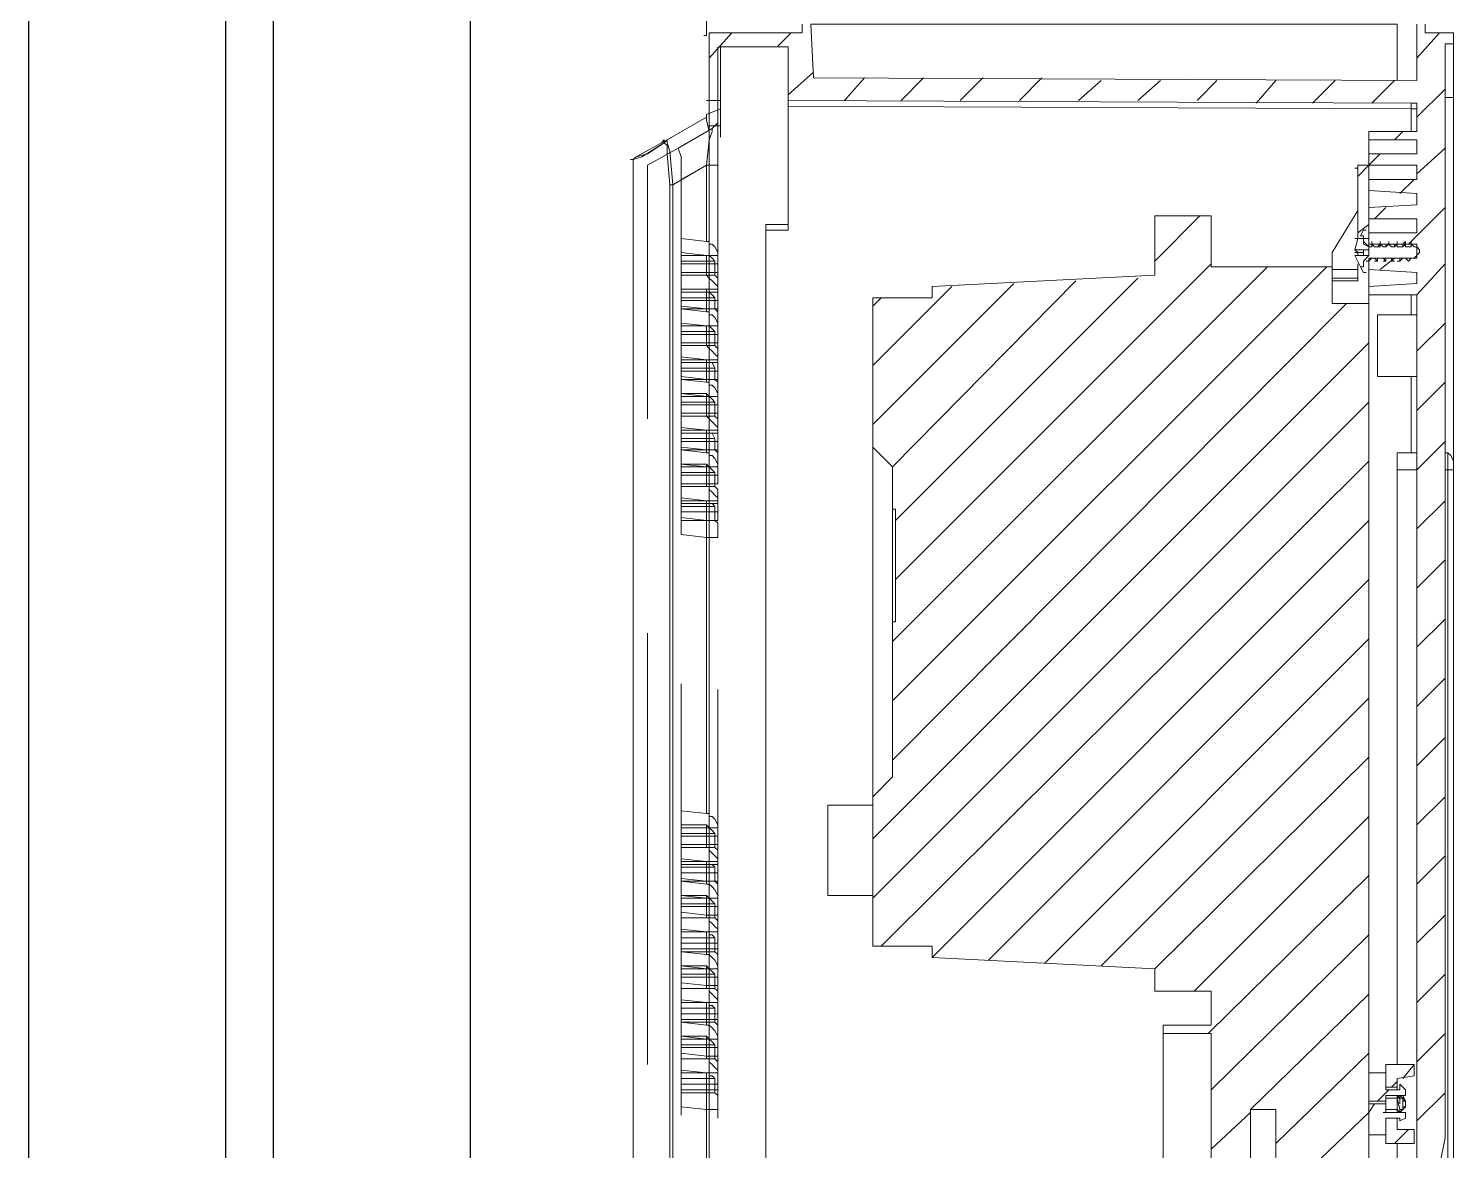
# Model space of a CAD drawing. Header units: millimetres. Extents: x 2991 to 3503, y 2795 to 2987.
# Drawn here: x 3356.86 to 3365.19, y 2812.92 to 2819.48 of the extents above; entities that cross this region are included whole.
import ezdxf

# ---------------------------------------------------------------- set-up
doc = ezdxf.new("R2010")
doc.units = ezdxf.units.MM
doc.layers.add('PDF_Geometry', color=7, linetype='Continuous')

# ---------------------------------------------------------------- blocks, each defined once
blk = doc.blocks.new('06 Vista Lateral - 3 modulo')
at = {"layer": 'PDF_Geometry', "color": 0, "lineweight": 18}
for points in [[(-0.15817, 1.55741), (-0.15817, 1.03807), (-0.15817, 1.03743), (-0.15817, 0.51808), (-0.15817, 0.51744), (-0.15881, 0.51744)], [(-0.13447, 0.52), (-0.13383, 0.50783), (0.0032, 0.50719), (0.0032, 0.52)], [(0.00512, 0.52), (0.00512, 0.51808), (0.01153, 0.51808), (0.01153, 0.51552), (0.00961, 0.51552), (0.00961, 0.26705), (0.00833, 0.26065)], [(0.0032, 0.14666), (0.0032, 0.45852), (-0.00767, 0.45852), (-0.00767, 0.46044), (0.0032, 0.46108), (0.0032, 0.46364), (-0.00767, 0.46428), (-0.00767, 0.46684), (0.0032, 0.46684), (0.0032, 0.47005), (-0.00767, 0.47005), (-0.00767, 0.47261), (0.0032, 0.47261), (0.0032, 0.47581), (-0.00767, 0.47581), (-0.00767, 0.47837), (0.0032, 0.47901), (0.0032, 0.48158), (-0.00767, 0.48222), (-0.00767, 0.48477), (0.0032, 0.48477), (0.0032, 0.48797), (-0.00767, 0.48797), (-0.00767, 0.49054), (0.0032, 0.49054), (0.0032, 0.49374), (-0.00767, 0.49374), (-0.00767, 0.49566), (0.0032, 0.49566), (0.0032, 0.50078), (0.00192, 0.50078), (0.00192, 0.50207), (-0.13959, 0.50271), (-0.13959, 0.51488), (-0.15496, 0.51488), (-0.15496, 0.50271), (-0.15753, 0.50271), (-0.15753, 0.51808), (-0.1364, 0.51808), (-0.1364, 0.52)], [(-0.00128, 0.50719), (-0.00128, 0.52), (-0.13447, 0.52)], [(0.00961, 0.50335), (0.01153, 0.50335), (0.01153, 0.51552)], [(-0.15689, 0.04355), (-0.15753, 0.04355), (-0.15753, 0.49694), (-0.15496, 0.49694), (-0.15496, 0.50271)], [(-0.15753, 0.49694), (-0.15753, 0.50271)], [(0.00192, 0.49566), (0.00192, 0.50078), (-0.13959, 0.50143), (-0.13959, 0.50271)], [(0.00192, 0.50207), (0.0032, 0.50207), (0.0032, 0.50078)], [(0.01153, 0.50335), (0.01153, 0.42074)], [(-0.15817, 0.48797), (-0.16585, 0.4835), (-0.16649, 0.49118), (-0.16713, 0.4931), (-0.16713, 0.49374), (-0.15817, 0.49886)], [(-0.13959, 0.50143), (-0.13959, 0.47325), (-0.14472, 0.47325), (-0.14472, 0.13833)], [(-0.17481, 0.05508), (-0.17481, 0.0301), (-0.17545, 0.0301), (-0.17481, 0.0301), (-0.17481, 0.02626), (-0.17481, 0.02498), (-0.17417, 0.02498), (-0.17417, 0.01473), (-0.17481, 0.01473), (-0.17481, 0.0032), (-0.16777, 0.00256), (-0.16713, 0.00512), (-0.16649, 0.01153), (-0.16649, 0.4835), (-0.16713, 0.49054), (-0.16713, 0.49246), (-0.16777, 0.4931), (-0.16713, 0.49246), (-0.16713, 0.49054), (-0.16649, 0.4835)], [(-0.17481, 0.05763), (-0.17481, 0.48926), (-0.17417, 0.4899), (-0.16713, 0.49374), (-0.16777, 0.4931), (-0.17289, 0.4899), (-0.17481, 0.48926)], [(-0.16841, 0.4931), (-0.16777, 0.49374)], [(-0.16777, 0.4931), (-0.16713, 0.49374), (-0.16713, 0.4931), (-0.16649, 0.49118), (-0.16585, 0.4835), (-0.16649, 0.4835), (-0.16585, 0.4835), (-0.16585, 0.01153), (-0.16649, 0.01153)], [(-0.00767, 0.49374), (-0.00767, 0.49054)], [(-0.016, 0.46492), (-0.016, 0.46813), (-0.01024, 0.47773), (-0.01024, 0.48733), (-0.01088, 0.48733)], [(-0.00767, 0.48797), (-0.00831, 0.48797)], [(-0.00767, 0.4566), (-0.00767, 0.25872)], [(-0.02881, 0.26065), (-0.02881, 0.27346), (-0.03457, 0.27346), (-0.03457, 0.26065)], [(-0.04354, 0.26065), (-0.04354, 0.29074), (-0.05443, 0.29074), (-0.05443, 0.29266), (-0.04354, 0.29266), (-0.04354, 0.30035), (-0.05635, 0.30035), (-0.05635, 0.30547), (-0.10694, 0.30803), (-0.10694, 0.31059), (-0.12038, 0.31059), (-0.12038, 0.34453), (-0.11591, 0.34901), (-0.11591, 0.38424), (-0.11527, 0.38424), (-0.11527, 0.40985), (-0.11591, 0.40985), (-0.11591, 0.41946), (-0.12038, 0.42394), (-0.12038, 0.45788), (-0.10694, 0.45788), (-0.10694, 0.46044), (-0.05635, 0.463), (-0.05635, 0.47645), (-0.04354, 0.47645), (-0.04354, 0.46492), (-0.016, 0.46492), (-0.016, 0.4566), (-0.00767, 0.4566), (-0.00767, 0.45852)], [(-0.13959, 0.47453), (-0.14472, 0.47453), (-0.14472, 0.47325)], [(-0.00831, 0.46364), (-0.00895, 0.46364), (-0.00959, 0.46492), (-0.00895, 0.46492), (-0.00895, 0.4662), (-0.00767, 0.46749), (-0.00767, 0.46941), (-0.00895, 0.47069), (-0.00895, 0.47197), (-0.00959, 0.47197), (-0.00895, 0.47325), (-0.00831, 0.47325)], [(-0.00895, 0.47325), (-0.00959, 0.47197)], [(-0.00767, 0.47325), (-0.00767, 0.46941), (-0.00703, 0.46941), (-0.00703, 0.47069), (-0.00703, 0.47005), (-0.00639, 0.46941), (-0.00511, 0.46941), (-0.00511, 0.47069), (-0.00511, 0.47005), (-0.00447, 0.46941), (-0.00383, 0.46941), (-0.0032, 0.47005), (-0.0032, 0.47069), (-0.0032, 0.47005), (-0.00255, 0.46941), (-0.00191, 0.46941), (-0.00128, 0.47005), (-0.00128, 0.47069), (-0.00128, 0.46941), (0, 0.46941), (0.00064, 0.47005), (0.00064, 0.47069), (0.00064, 0.46941), (0.00192, 0.46941), (0.00192, 0.47069), (0.00192, 0.47005), (0.00256, 0.46941), (0.0032, 0.46941), (0.00384, 0.46877), (0.00384, 0.46813), (0.00256, 0.46684), (0.00192, 0.46684), (0.00128, 0.4662), (0.00064, 0.46684), (0, 0.46684), (-0.00064, 0.4662), (-0.00064, 0.46684), (-0.00191, 0.46684), (-0.00255, 0.4662), (-0.00255, 0.46684), (-0.00383, 0.46684), (-0.00383, 0.4662), (-0.00447, 0.46684), (-0.00575, 0.46684), (-0.00575, 0.4662), (-0.00639, 0.46684), (-0.00703, 0.46684), (-0.00767, 0.4662), (-0.00767, 0.46364), (-0.00767, 0.46044)], [(-0.01088, 0.46813), (-0.01024, 0.46813), (-0.01088, 0.46877), (-0.01024, 0.47133), (-0.01088, 0.47133)], [(-0.00703, 0.47069), (-0.00703, 0.47005), (-0.00703, 0.46941), (-0.00767, 0.46941), (-0.00895, 0.47005), (-0.00895, 0.47069)], [(-0.00703, 0.47005), (-0.00767, 0.47005)], [(-0.00511, 0.47005), (-0.00575, 0.46941), (-0.00511, 0.46941)], [(-0.00383, 0.47005), (-0.00383, 0.46941), (-0.00447, 0.46941)], [(-0.0032, 0.47069), (-0.0032, 0.47005)], [(-0.00128, 0.47069), (-0.00128, 0.47005), (-0.00191, 0.47005), (-0.00191, 0.46941), (-0.00255, 0.46941)], [(0.00064, 0.47069), (0, 0.47005), (0, 0.46941), (-0.00064, 0.46941)], [(0.00064, 0.47005), (0, 0.47005)], [(0.00192, 0.47069), (0.00192, 0.47005), (0.00192, 0.46941), (0.00128, 0.46941)], [(-0.01088, 0.46877), (-0.00767, 0.46877), (-0.01088, 0.46877)], [(-0.01088, 0.46749), (-0.00767, 0.46749), (-0.01088, 0.46749), (-0.00959, 0.46492)], [(-0.00767, 0.46877), (-0.00895, 0.46877), (-0.00895, 0.46813), (-0.01024, 0.46813), (-0.01024, 0.46749)], [(-0.00895, 0.46877), (-0.00895, 0.46749)], [(-0.00767, 0.4662), (-0.00831, 0.4662)], [(-0.00511, 0.46684), (-0.00575, 0.46684), (-0.00639, 0.46684)], [(-0.00383, 0.4662), (-0.00447, 0.4662)], [(-0.00191, 0.4662), (-0.00255, 0.4662)], [(-0.00064, 0.4662), (-0.00128, 0.4662)], [(-0.15817, 0.46364), (-0.16393, 0.46364), (-0.16393, 0.4598), (-0.15817, 0.4598)], [(-0.16393, 0.463), (-0.15817, 0.463)], [(-0.016, 0.46172), (-0.01024, 0.46172), (-0.01024, 0.46556)], [(-0.01024, 0.46428), (-0.016, 0.46428)], [(-0.016, 0.46236), (-0.01024, 0.46236)], [(0.00192, 0.45403), (0.00192, 0.45852)], [(-0.16393, 0.45532), (-0.15817, 0.45532), (-0.16393, 0.45596), (-0.16393, 0.45211), (-0.15817, 0.45147)], [(0.0032, 0.45403), (-0.00575, 0.45403), (-0.00575, 0.43995), (0.0032, 0.43995)], [(-0.15817, 0.44764), (-0.16393, 0.44764), (-0.16393, 0.44379), (-0.15817, 0.44379)], [(-0.16393, 0.447), (-0.15817, 0.447)], [(-0.16393, 0.43931), (-0.15817, 0.43931), (-0.16393, 0.43995), (-0.16393, 0.43611), (-0.15817, 0.43547)], [(0.00192, 0.42266), (0.00192, 0.43995)], [(-0.15817, 0.43163), (-0.16393, 0.43163), (-0.16393, 0.42779), (-0.15817, 0.42779)], [(-0.16393, 0.43099), (-0.15817, 0.43099)], [(-0.16393, 0.4233), (-0.15817, 0.4233), (-0.16393, 0.42394), (-0.16393, 0.4201), (-0.15817, 0.41946)], [(-0.12038, 0.34453), (-0.12038, 0.42394)], [(0.0032, 0.42266), (-0.00128, 0.42266), (-0.00128, 0.41882)], [(0.00961, 0.42266), (0.01025, 0.42266), (0.01089, 0.42202), (0.01153, 0.42074), (0.01153, 0.41882)], [(0.00961, 0.41882), (0.01025, 0.41882), (0.01025, 0.42266)], [(-0.00128, 0.28369), (-0.00128, 0.41882), (0.0032, 0.41882)], [(-0.15817, 0.41562), (-0.16393, 0.41562), (-0.16393, 0.41177), (-0.15817, 0.41177)], [(-0.16393, 0.41498), (-0.15817, 0.41498)], [(-0.16393, 0.40729), (-0.15817, 0.40729), (-0.16393, 0.40793), (-0.16393, 0.40409), (-0.15817, 0.40345)], [(-0.11591, 0.38424), (-0.11591, 0.40985)], [(-0.12038, 0.34261), (-0.13063, 0.34261), (-0.13063, 0.32212), (-0.12038, 0.32212)], [(-0.15817, 0.32981), (-0.16393, 0.32981), (-0.16393, 0.33365), (-0.15817, 0.33365)], [(-0.16393, 0.33301), (-0.15817, 0.33301)], [(-0.16393, 0.32533), (-0.15817, 0.32533), (-0.16393, 0.32597), (-0.16393, 0.32212), (-0.15817, 0.32148)], [(-0.15817, 0.31764), (-0.16393, 0.31828), (-0.16393, 0.3138), (-0.15817, 0.3138)], [(-0.16393, 0.317), (-0.15817, 0.317)], [(-0.15817, 0.30995), (-0.16393, 0.30995), (-0.16393, 0.30611), (-0.15817, 0.30547)], [(-0.16393, 0.30931), (-0.15817, 0.30931)], [(-0.15817, 0.30163), (-0.16393, 0.30227), (-0.16393, 0.29778), (-0.15817, 0.29778)], [(-0.16393, 0.30099), (-0.15817, 0.30099)], [(-0.15817, 0.29394), (-0.16393, 0.29394), (-0.16393, 0.2901), (-0.15817, 0.28946)], [(-0.16393, 0.2933), (-0.15817, 0.2933)], [(-0.05443, 0.29074), (-0.05443, 0.26065)], [(-0.15817, 0.28561), (-0.16393, 0.28625), (-0.16393, 0.28177), (-0.15817, 0.28177)], [(-0.16393, 0.28497), (-0.15817, 0.28497)], [(-0.00128, 0.27857), (-0.00128, 0.27793)], [(-0.15817, 0.27793), (-0.16393, 0.27793), (-0.16393, 0.27409), (-0.15817, 0.27346)], [(-0.16393, 0.2773), (-0.15817, 0.2773)], [(-0.00383, 0.27602), (-0.00128, 0.27602), (0, 0.27602), (0.00064, 0.27537), (0, 0.27666)], [(-0.00383, 0.27473), (-0.00383, 0.27537)], [(-0.00128, 0.27666), (-0.00128, 0.27346), (-0.00064, 0.27282)], [(-0.00064, 0.27666), (0, 0.27602), (0, 0.27346), (-0.00064, 0.27346), (-0.00128, 0.27602), (-0.00128, 0.27666), (-0.00064, 0.27602)], [(0, 0.27409), (0.00064, 0.27409), (0.00064, 0.27537), (0, 0.27537)], [(-0.00383, 0.27282), (-0.00383, 0.27473), (-0.00767, 0.27473), (-0.00767, 0.26769), (-0.00383, 0.26769), (-0.00383, 0.27153), (-0.00064, 0.27153), (-0.00064, 0.27089), (0.00064, 0.27153), (0.00064, 0.27218), (0.00064, 0.27282), (-0.00383, 0.27282), (-0.00447, 0.27282)], [(-0.00128, 0.27282), (-0.00064, 0.27282), (0, 0.27346), (0.00064, 0.27409), (0, 0.27346), (-0.00064, 0.27346), (-0.00064, 0.27282), (-0.00128, 0.27282), (-0.00191, 0.27282), (-0.00128, 0.27282), (-0.00128, 0.27346), (-0.00383, 0.27346)], [(0, 0.27346), (-0.00064, 0.27346), (0, 0.27346)], [(-0.00128, 0.27153), (-0.00191, 0.27153)], [(0.0032, 0.25167), (-0.00128, 0.25167), (-0.00128, 0.26577)]]:
    blk.add_lwpolyline(points, dxfattribs=at)
at = {"layer": 'PDF_Geometry', "color": 0, "lineweight": 5}
for points in [[(-0.15753, 0.51231), (-0.1524, 0.51808)], [(-0.14215, 0.51488), (-0.13895, 0.51808)], [(0.0032, 0.51231), (0.00833, 0.51808)], [(-0.1556, 0.51488), (-0.1556, 0.49694), (-0.1556, 0.48926), (-0.1556, 0.41818)], [(-0.15496, 0.49438), (-0.15496, 0.51167), (-0.15496, 0.51231), (-0.15496, 0.51167)], [(-0.13959, 0.50399), (-0.13383, 0.50911)], [(-0.12679, 0.50271), (-0.1223, 0.50783)], [(-0.11398, 0.50271), (-0.10886, 0.50783)], [(-0.10053, 0.50271), (-0.09541, 0.50783)], [(-0.08708, 0.50271), (-0.08196, 0.50783)], [(-0.07363, 0.50271), (-0.06851, 0.50719)], [(-0.06018, 0.50271), (-0.05507, 0.50719)], [(-0.04674, 0.50271), (-0.04226, 0.50719)], [(-0.03329, 0.50207), (-0.02881, 0.50719)], [(-0.02048, 0.50207), (-0.01536, 0.50719)], [(-0.00703, 0.50207), (-0.00191, 0.50719)], [(0.0032, 0.49886), (0.00961, 0.50527)], [(-0.15817, 0.50271), (-0.1556, 0.50271)], [(-0.15817, 0.49886), (-0.15817, 0.4995), (-0.15817, 0.49822), (-0.15817, 0.4995), (-0.15817, 0.49822), (-0.15753, 0.49566), (-0.15753, 0.48797), (-0.15753, 0.49566), (-0.15817, 0.49822), (-0.15817, 0.4995), (-0.15496, 0.50078)], [(-0.15817, 0.48797), (-0.15753, 0.49374), (-0.15689, 0.49566), (-0.15689, 0.4963), (-0.1556, 0.49758), (-0.15689, 0.4963), (-0.16457, 0.49182), (-0.16393, 0.4899), (-0.16393, 0.48477), (-0.15817, 0.48797), (-0.15753, 0.49374), (-0.15689, 0.49566), (-0.15689, 0.4963), (-0.15624, 0.49694), (-0.15689, 0.4963), (-0.15624, 0.49694)], [(-0.00191, 0.49374), (0, 0.49566)], [(-0.17417, 0.4899), (-0.17161, 0.49054), (-0.16777, 0.4931), (-0.16777, 0.49374)], [(-0.17481, 0.48926), (-0.17545, 0.48926)], [(-0.16393, 0.41882), (-0.16393, 0.48477), (-0.16393, 0.4899), (-0.16457, 0.49182), (-0.17161, 0.48797), (-0.17161, 0.43035)], [(-0.01024, 0.48541), (-0.00767, 0.48797), (-0.00511, 0.49054)], [(0.0032, 0.48605), (0.00961, 0.49182)], [(-0.1556, 0.48797), (-0.15817, 0.48797), (-0.1556, 0.48797), (-0.15817, 0.48797), (-0.15817, 0.47069), (-0.15753, 0.47069), (-0.15753, 0.47005), (-0.15689, 0.47005), (-0.15624, 0.46941), (-0.1556, 0.46813), (-0.1556, 0.46556), (-0.1556, 0.46364), (-0.15817, 0.46364)], [(-0.15753, 0.48797), (-0.15817, 0.48797), (-0.15753, 0.48797), (-0.15753, 0.4169)], [(-0.00064, 0.48158), (0.00256, 0.48477)], [(-0.05635, 0.4662), (-0.0461, 0.47645)], [(-0.00639, 0.47581), (-0.00383, 0.47837)], [(0.00128, 0.47005), (0.00961, 0.47837)], [(-0.01024, 0.47261), (-0.00767, 0.47453)], [(-0.15817, 0.47069), (-0.16393, 0.47133), (-0.16393, 0.46364)], [(-0.16393, 0.46813), (-0.15817, 0.46749), (-0.15817, 0.463), (-0.15624, 0.463), (-0.1556, 0.46236), (-0.1556, 0.4598), (-0.15817, 0.4598), (-0.16393, 0.4598), (-0.16393, 0.45916), (-0.1556, 0.45916), (-0.1556, 0.46044), (-0.15624, 0.46108), (-0.15689, 0.46172), (-0.15753, 0.46236), (-0.15817, 0.463), (-0.16393, 0.463)], [(-0.16393, 0.46749), (-0.1556, 0.46749)], [(-0.16393, 0.4662), (-0.15624, 0.4662)], [(-0.15624, 0.463), (-0.15624, 0.4662), (-0.15689, 0.46684), (-0.15753, 0.46749), (-0.15817, 0.46749)], [(-0.00511, 0.46428), (-0.00191, 0.46684)], [(-0.16393, 0.46556), (-0.1556, 0.46556)], [(-0.11591, 0.3663), (-0.01728, 0.46492)], [(-0.11591, 0.37976), (-0.03073, 0.46492)], [(-0.11527, 0.39384), (-0.04354, 0.46556)], [(0.0032, 0.45852), (0.00961, 0.46556)], [(-0.12038, 0.42907), (-0.08836, 0.46108)], [(-0.12038, 0.44251), (-0.10246, 0.46044)], [(-0.11591, 0.41946), (-0.07427, 0.46172)], [(-0.11527, 0.40729), (-0.06018, 0.46236)], [(-0.1556, 0.45916), (-0.1556, 0.45724), (-0.16393, 0.45724), (-0.16393, 0.45916)], [(-0.16393, 0.45788), (-0.15624, 0.45788)], [(-0.16393, 0.45724), (-0.16393, 0.45596)], [(-0.1556, 0.45724), (-0.1556, 0.45532), (-0.15817, 0.45532), (-0.15624, 0.45532)], [(-0.12038, 0.45596), (-0.11846, 0.45788)], [(-0.11591, 0.35285), (-0.0128, 0.4566)], [(-0.16393, 0.45532), (-0.15817, 0.45467)], [(-0.16393, 0.45147), (-0.16393, 0.45211), (-0.15817, 0.45147), (-0.15817, 0.447), (-0.15624, 0.447)], [(-0.16393, 0.44443), (-0.15817, 0.44379), (-0.1556, 0.44379), (-0.1556, 0.44635), (-0.15624, 0.447), (-0.15624, 0.45019), (-0.15689, 0.45083), (-0.15753, 0.45147), (-0.15817, 0.45147), (-0.1556, 0.45147)], [(-0.16393, 0.45019), (-0.15624, 0.45019)], [(0.0032, 0.44571), (0.00961, 0.45211)], [(-0.16393, 0.44955), (-0.16393, 0.44764)], [(-0.16393, 0.447), (-0.15817, 0.447), (-0.15753, 0.44635), (-0.15689, 0.44571), (-0.15624, 0.44507), (-0.1556, 0.44443), (-0.1556, 0.44315), (-0.16393, 0.44315), (-0.16393, 0.44379)], [(-0.1556, 0.44955), (-0.1556, 0.44764), (-0.15817, 0.44764)], [(-0.12038, 0.33493), (-0.00767, 0.44764)], [(-0.15817, 0.43867), (-0.15817, 0.44379), (-0.15753, 0.44379), (-0.15753, 0.44315), (-0.15689, 0.44315), (-0.15624, 0.44187), (-0.15624, 0.43931), (-0.1556, 0.43867), (-0.1556, 0.43547), (-0.1556, 0.43355), (-0.16393, 0.43355), (-0.16393, 0.43547)], [(-0.1556, 0.44315), (-0.1556, 0.44123), (-0.16393, 0.44123), (-0.16393, 0.44315)], [(-0.16393, 0.44187), (-0.15624, 0.44187)], [(-0.16393, 0.44123), (-0.16393, 0.43995)], [(-0.1556, 0.44123), (-0.1556, 0.43931), (-0.15817, 0.43931), (-0.15624, 0.43931)], [(-0.16393, 0.43931), (-0.15817, 0.43867), (-0.15753, 0.43867), (-0.15753, 0.43803), (-0.15689, 0.43803), (-0.15624, 0.43739), (-0.1556, 0.43611), (-0.1556, 0.43547), (-0.16393, 0.43547), (-0.16393, 0.43611), (-0.15817, 0.43611)], [(0.0032, 0.43227), (0.00961, 0.43867)], [(-0.16393, 0.42843), (-0.15817, 0.42779), (-0.1556, 0.42779), (-0.1556, 0.43035), (-0.15624, 0.43099), (-0.15624, 0.43419), (-0.15689, 0.43483), (-0.15753, 0.43547), (-0.15817, 0.43611), (-0.15817, 0.43099), (-0.15624, 0.43099)], [(-0.16393, 0.43419), (-0.15624, 0.43419)], [(-0.15817, 0.43547), (-0.1556, 0.43547)], [(-0.12038, 0.32148), (-0.00767, 0.43419)], [(-0.16393, 0.43355), (-0.16393, 0.43163)], [(-0.16393, 0.43099), (-0.15817, 0.43099), (-0.15753, 0.43035), (-0.15689, 0.42971), (-0.15624, 0.42907), (-0.1556, 0.42843), (-0.1556, 0.42715), (-0.16393, 0.42715), (-0.16393, 0.42779)], [(-0.1556, 0.43355), (-0.1556, 0.43163), (-0.15817, 0.43163)], [(-0.1556, 0.42715), (-0.1556, 0.42522), (-0.16393, 0.42522), (-0.16393, 0.42715)], [(-0.16393, 0.42587), (-0.15624, 0.42587)], [(-0.16393, 0.42522), (-0.16393, 0.42394)], [(-0.1556, 0.42522), (-0.1556, 0.4233), (-0.15817, 0.4233), (-0.15624, 0.4233)], [(0.0032, 0.41882), (0.00961, 0.42522)], [(-0.16393, 0.41946), (-0.16393, 0.41754), (-0.1556, 0.41754), (-0.1556, 0.41946), (-0.16393, 0.41946), (-0.16393, 0.4201), (-0.15817, 0.4201), (-0.15753, 0.41946), (-0.15689, 0.41882), (-0.15624, 0.41818), (-0.16393, 0.41818)], [(-0.15817, 0.4201), (-0.15817, 0.41498)], [(-0.15817, 0.41946), (-0.1556, 0.41946)], [(-0.15624, 0.41498), (-0.15624, 0.41818)], [(-0.11846, 0.31059), (-0.00767, 0.42074)], [(-0.16393, 0.41562), (-0.16393, 0.41754)], [(-0.16393, 0.41113), (-0.1556, 0.41113), (-0.1556, 0.41241), (-0.15624, 0.41305), (-0.15689, 0.4137), (-0.15753, 0.41434), (-0.15753, 0.41498), (-0.15817, 0.41498), (-0.15624, 0.41498), (-0.1556, 0.41434), (-0.1556, 0.41177), (-0.15817, 0.41177), (-0.16393, 0.41241)], [(-0.1556, 0.41754), (-0.1556, 0.41562), (-0.15817, 0.41562)], [(-0.16393, 0.41177), (-0.16393, 0.40793)], [(-0.15817, 0.34068), (-0.15817, 0.41177), (-0.15753, 0.41177), (-0.15753, 0.41113), (-0.15689, 0.41113), (-0.15624, 0.41049), (-0.15624, 0.40729), (-0.1556, 0.40665), (-0.1556, 0.40345), (-0.15817, 0.40345)], [(-0.1556, 0.41113), (-0.1556, 0.40921)], [(0.0032, 0.40537), (0.00961, 0.41177)], [(-0.16393, 0.41049), (-0.15624, 0.41049)], [(-0.16393, 0.40921), (-0.1556, 0.40921), (-0.1556, 0.40729), (-0.15817, 0.40729), (-0.15624, 0.40729)], [(-0.10694, 0.30803), (-0.00767, 0.40729)], [(0.0032, 0.39192), (0.00961, 0.39832)], [(-0.09413, 0.30739), (-0.00767, 0.39384)], [(0.0032, 0.37847), (0.00961, 0.38488)], [(-0.17161, 0.28369), (-0.17161, 0.38168)], [(-0.08132, 0.30675), (-0.00767, 0.3804)], [(-0.16393, 0.27218), (-0.16393, 0.37015)], [(0.0032, 0.36502), (0.00961, 0.37143)], [(-0.15753, 0.36823), (-0.15753, 0.27025)], [(-0.1556, 0.36887), (-0.1556, 0.27153)], [(-0.06851, 0.30611), (-0.00767, 0.36695)], [(0.0032, 0.35157), (0.00961, 0.35798)], [(-0.05635, 0.30547), (-0.00767, 0.35349)], [(0.0032, 0.33812), (0.00961, 0.34453)], [(-0.04738, 0.30035), (-0.00767, 0.34004)], [(-0.16393, 0.33812), (-0.15817, 0.33812), (-0.15753, 0.33748), (-0.15689, 0.33685), (-0.15624, 0.33621)], [(-0.16393, 0.33301), (-0.15817, 0.33301), (-0.15817, 0.33812)], [(-0.1556, 0.33748), (-0.1556, 0.33557), (-0.16393, 0.33557), (-0.16393, 0.33748)], [(-0.16393, 0.33621), (-0.15624, 0.33621), (-0.15624, 0.33301), (-0.15817, 0.33301), (-0.15753, 0.33301), (-0.15753, 0.33237), (-0.15689, 0.33173), (-0.15624, 0.33109), (-0.1556, 0.33045), (-0.1556, 0.32917), (-0.16393, 0.32917), (-0.16393, 0.32981)], [(-0.16393, 0.33557), (-0.16393, 0.33365)], [(-0.1556, 0.33557), (-0.1556, 0.33365), (-0.15817, 0.33365)], [(-0.15624, 0.33301), (-0.1556, 0.33237), (-0.1556, 0.32981), (-0.15817, 0.32981), (-0.16393, 0.33045)], [(0.0032, 0.32468), (0.00961, 0.33109)], [(-0.1556, 0.32917), (-0.1556, 0.32725), (-0.16393, 0.32725), (-0.16393, 0.32917)], [(-0.16393, 0.32853), (-0.15624, 0.32853)], [(-0.16393, 0.32725), (-0.16393, 0.32597)], [(-0.15817, 0.31764), (-0.1556, 0.31764), (-0.1556, 0.31956), (-0.1556, 0.32148), (-0.1556, 0.32468), (-0.15624, 0.32533), (-0.15624, 0.32853), (-0.15689, 0.32917), (-0.15753, 0.32917), (-0.15753, 0.32981), (-0.15817, 0.32981), (-0.15817, 0.32468)], [(-0.1556, 0.32725), (-0.1556, 0.32533), (-0.15817, 0.32533), (-0.15624, 0.32533)], [(-0.16393, 0.32533), (-0.15817, 0.32468), (-0.15753, 0.32468), (-0.15689, 0.32404), (-0.15624, 0.3234), (-0.1556, 0.32212), (-0.1556, 0.32148), (-0.16393, 0.32148), (-0.16393, 0.32212), (-0.15817, 0.32212), (-0.15753, 0.32148), (-0.15689, 0.32084), (-0.15624, 0.3202)], [(-0.04418, 0.29074), (-0.00767, 0.32661)], [(-0.16393, 0.30995), (-0.16393, 0.3138), (-0.1556, 0.3138), (-0.1556, 0.31444), (-0.15624, 0.31508), (-0.15689, 0.31572), (-0.15753, 0.31636), (-0.15753, 0.317), (-0.15817, 0.317), (-0.15817, 0.32212)], [(-0.16393, 0.32148), (-0.16393, 0.31956), (-0.1556, 0.31956)], [(-0.15817, 0.32148), (-0.1556, 0.32148)], [(-0.16393, 0.3202), (-0.15624, 0.3202), (-0.15624, 0.317), (-0.15817, 0.317), (-0.16393, 0.317)], [(-0.16393, 0.31956), (-0.16393, 0.31828)], [(0.0032, 0.31123), (0.00961, 0.31764)], [(-0.16393, 0.31444), (-0.15817, 0.3138), (-0.15817, 0.30867)], [(-0.15624, 0.30931), (-0.15624, 0.31251), (-0.15689, 0.31316), (-0.15753, 0.31316), (-0.15753, 0.3138), (-0.15817, 0.3138), (-0.1556, 0.3138), (-0.1556, 0.31636), (-0.15624, 0.317)], [(-0.16393, 0.31251), (-0.15624, 0.31251)], [(-0.15817, 0.30995), (-0.1556, 0.30995), (-0.1556, 0.31123), (-0.16393, 0.31123)], [(-0.1556, 0.3138), (-0.1556, 0.31123)], [(-0.04354, 0.27793), (-0.00767, 0.31316)], [(-0.16393, 0.30931), (-0.15817, 0.30867), (-0.15753, 0.30867), (-0.15689, 0.30803), (-0.15624, 0.30739), (-0.1556, 0.30611), (-0.1556, 0.30547), (-0.16393, 0.30547)], [(-0.15817, 0.30547), (-0.1556, 0.30547), (-0.1556, 0.30867), (-0.15624, 0.30931), (-0.15817, 0.30931)], [(-0.15624, 0.30419), (-0.15689, 0.30483), (-0.15753, 0.30547), (-0.15817, 0.30611), (-0.16393, 0.30611), (-0.16393, 0.30227)], [(-0.16393, 0.29522), (-0.16393, 0.29778), (-0.1556, 0.29778), (-0.1556, 0.29842), (-0.15624, 0.29906), (-0.15689, 0.2997), (-0.15753, 0.30035), (-0.15753, 0.30099), (-0.15817, 0.30099), (-0.15817, 0.30611)], [(-0.1556, 0.30547), (-0.1556, 0.30355)], [(-0.15624, 0.30099), (-0.15624, 0.30419), (-0.16393, 0.30419)], [(-0.15817, 0.30163), (-0.1556, 0.30163), (-0.1556, 0.30355), (-0.16393, 0.30355)], [(0.0032, 0.29778), (0.00961, 0.30419)], [(-0.16393, 0.2965), (-0.15624, 0.2965), (-0.15689, 0.29714), (-0.15753, 0.29714), (-0.15753, 0.29778), (-0.15817, 0.29778), (-0.1556, 0.29778), (-0.1556, 0.30035), (-0.15624, 0.30099), (-0.15817, 0.30099), (-0.16393, 0.30099)], [(-0.16393, 0.29842), (-0.15817, 0.29778), (-0.15817, 0.29266), (-0.16393, 0.2933), (-0.15817, 0.29266), (-0.15753, 0.29266), (-0.15689, 0.29202), (-0.15624, 0.29138), (-0.1556, 0.2901), (-0.1556, 0.28946), (-0.1556, 0.28754)], [(-0.03457, 0.27346), (-0.00767, 0.2997)], [(-0.16393, 0.29394), (-0.16393, 0.29522), (-0.1556, 0.29522), (-0.1556, 0.29394), (-0.15817, 0.29394)], [(-0.15624, 0.2965), (-0.15624, 0.2933), (-0.1556, 0.29266), (-0.1556, 0.28946)], [(-0.1556, 0.29778), (-0.1556, 0.29522)], [(-0.15817, 0.2933), (-0.15624, 0.2933)], [(-0.15817, 0.28497), (-0.16393, 0.28497), (-0.15817, 0.28497), (-0.15753, 0.28497), (-0.15753, 0.28433), (-0.15689, 0.28369), (-0.15624, 0.28305), (-0.1556, 0.28242), (-0.1556, 0.28177), (-0.16393, 0.28177), (-0.16393, 0.27922), (-0.1556, 0.27922), (-0.1556, 0.28177), (-0.1556, 0.28433), (-0.15624, 0.28497), (-0.15624, 0.28818), (-0.15689, 0.28882), (-0.15753, 0.28946), (-0.15817, 0.2901), (-0.15817, 0.28497), (-0.15624, 0.28497)], [(-0.15817, 0.28946), (-0.1556, 0.28946), (-0.16393, 0.28946), (-0.16393, 0.2901), (-0.15817, 0.2901)], [(-0.15817, 0.28561), (-0.1556, 0.28561), (-0.1556, 0.28754), (-0.16393, 0.28754), (-0.16393, 0.28946)], [(-0.16393, 0.28818), (-0.15624, 0.28818)], [(0.0032, 0.28433), (0.00961, 0.29074)], [(-0.16393, 0.28625), (-0.16393, 0.28754)], [(-0.02881, 0.26577), (-0.00767, 0.28625)], [(-0.16393, 0.28242), (-0.15817, 0.28177), (-0.15817, 0.21069), (-0.16393, 0.21133), (-0.16393, 0.20429)], [(-0.15624, 0.2773), (-0.15624, 0.2805), (-0.15689, 0.28113), (-0.15753, 0.28113), (-0.15753, 0.28177), (-0.15817, 0.28177), (-0.1556, 0.28177)], [(0, 0.2805), (0.00256, 0.28369)], [(-0.16393, 0.2805), (-0.15624, 0.2805)], [(-0.16393, 0.27793), (-0.16393, 0.27922)], [(-0.1556, 0.27922), (-0.1556, 0.27793), (-0.15817, 0.27793)], [(-0.00255, 0.27857), (-0.00128, 0.27986)], [(-0.15817, 0.2773), (-0.15624, 0.2773), (-0.1556, 0.27666), (-0.1556, 0.27346), (-0.15817, 0.27346)], [(-0.00575, 0.27537), (-0.0032, 0.27793)], [(0.0032, 0.27089), (0.00961, 0.2773)], [(-0.04354, 0.26449), (-0.03457, 0.27282)], [(-0.0224, 0.25872), (-0.00767, 0.27282), (-0.00639, 0.27473)], [(-0.00191, 0.26577), (0.00128, 0.26897)]]:
    blk.add_lwpolyline(points, dxfattribs=at)
at = {"layer": 'PDF_Geometry', "color": 0, "lineweight": 18}
for points in [[(-0.00767, 0.47133), (-0.01024, 0.47133), (-0.01024, 0.48798), (-0.00767, 0.48798)], [(-0.00767, 0.46684), (-0.00703, 0.46684)], [(-0.00639, 0.4662), (-0.00575, 0.4662)], [(-0.00447, 0.46684), (-0.00383, 0.46684)], [(-0.00255, 0.46684), (-0.00191, 0.46684)], [(-0.00064, 0.46684), (0, 0.46684)], [(0.00128, 0.46684), (0.00192, 0.46684)], [(0.01153, 0.25167), (0.01025, 0.25167), (0.01025, 0.41882), (0.01153, 0.41882)], [(0.00064, 0.27793), (0.00064, 0.2773), (0.00064, 0.27666), (-0.00383, 0.27666), (-0.00383, 0.27537), (-0.00767, 0.27537), (-0.00767, 0.28177), (-0.00383, 0.28177), (-0.00383, 0.27793), (-0.00064, 0.27793), (-0.00064, 0.27922)], [(0.00256, 0.28113), (-0.00128, 0.2805), (-0.00128, 0.27857), (-0.00383, 0.27857), (-0.00383, 0.28369), (0.00256, 0.28369)], [(-0.00064, 0.27602), (-0.00064, 0.27473), (-0.00064, 0.27666), (-0.00128, 0.27666), (-0.00064, 0.27666)], [(-0.00128, 0.26897), (0.00256, 0.26897), (0.00256, 0.26577), (-0.00383, 0.26577), (-0.00383, 0.27153), (-0.00128, 0.27153)]]:
    blk.add_lwpolyline(points, close=True, dxfattribs=at)
at = {"layer": 'PDF_Geometry', "color": 0, "lineweight": 5}
for points in [[(-0.15624, 0.45788), (-0.15624, 0.45532), (-0.1556, 0.45467), (-0.1556, 0.45147), (-0.1556, 0.45211), (-0.15624, 0.45339), (-0.15689, 0.45403), (-0.15753, 0.45403), (-0.15753, 0.45467), (-0.15817, 0.45467), (-0.15817, 0.4598), (-0.15753, 0.4598), (-0.15753, 0.45916), (-0.15689, 0.45852)], [(-0.1556, 0.44955), (-0.16393, 0.44955), (-0.16393, 0.45147), (-0.1556, 0.45147)], [(-0.16393, 0.4233), (-0.15817, 0.42266), (-0.15753, 0.42266), (-0.15753, 0.42202), (-0.15689, 0.42202), (-0.15624, 0.42138), (-0.1556, 0.4201), (-0.1556, 0.41946), (-0.1556, 0.42266), (-0.15624, 0.4233), (-0.15624, 0.42587), (-0.15689, 0.42715), (-0.15753, 0.42715), (-0.15753, 0.42779), (-0.15817, 0.42779), (-0.15817, 0.42266)], [(-0.15817, 0.41498), (-0.16393, 0.41498)], [(-0.15817, 0.34068), (-0.15753, 0.34068), (-0.15753, 0.34004), (-0.15689, 0.34004), (-0.15624, 0.3394), (-0.1556, 0.33812), (-0.1556, 0.33748), (-0.16393, 0.33748), (-0.16393, 0.34132)]]:
    blk.add_lwpolyline(points, close=True, dxfattribs=at)

msp = doc.modelspace()

# ---------------------------------------------------------------- linework, layer by layer
at = {"color": 0}
for p, q in [((3356.8575, 2835.4949), (3356.8575, 2805.1315)), ((3358.0112, 2805.1315), (3358.0112, 2835.3606)), ((3358.2882, 2822.1113), (3358.2882, 2805.1315)), ((3359.4419, 2809.6236), (3359.4419, 2821.977))]:
    msp.add_line(p, q, dxfattribs=at)

# ---------------------------------------------------------------- block references
at = {"xscale": 25.7386740875625, "yscale": 25.7386740875625, "zscale": 25.7386740875625}
msp.add_blockref('06 Vista Lateral - 3 modulo', (3364.8929, 2806.1207), dxfattribs=at)

doc.saveas('drawing.dxf')
